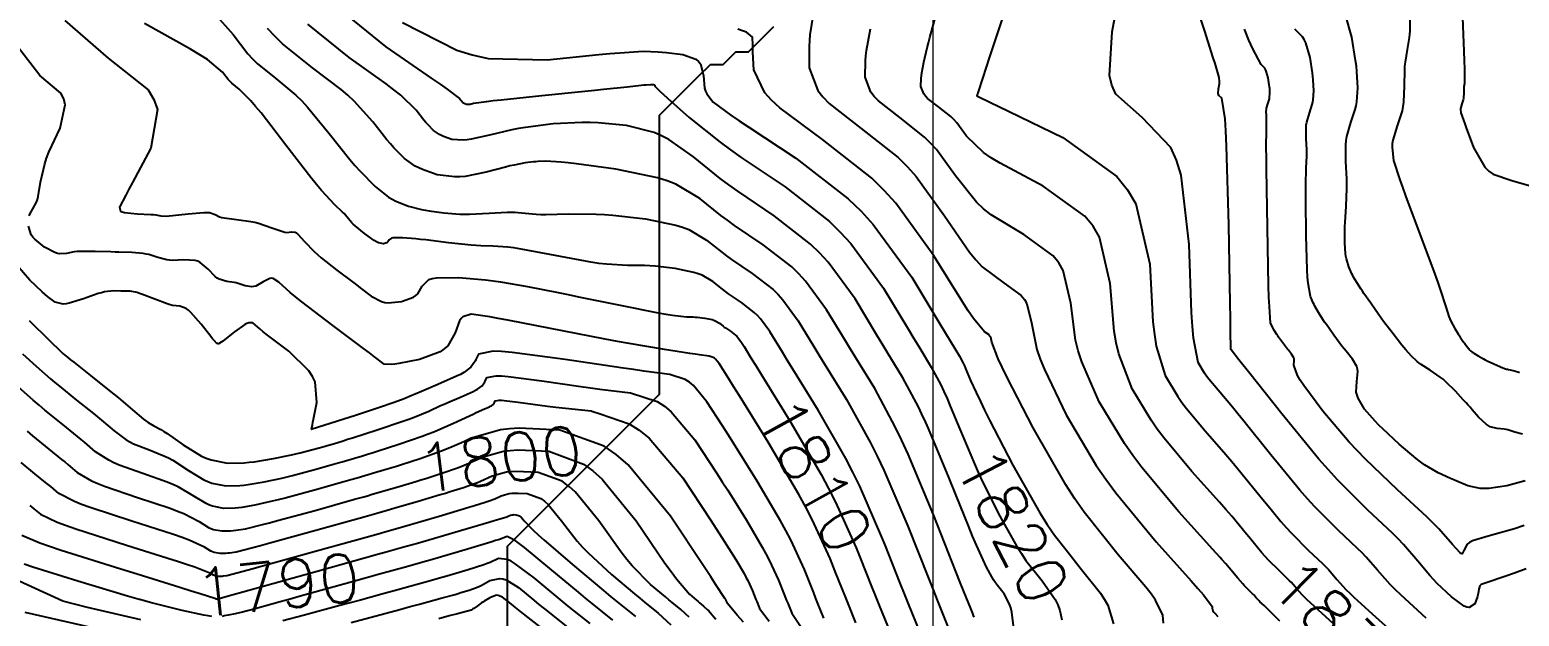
# Model space of a CAD drawing. Header units: metres. Extents: x 837117 to 838477, y 1189012 to 1191015.
# Drawn here: x 838005.3 to 838122.7, y 1189099 to 1189145.2 of the extents above; entities that cross this region are included whole.
import ezdxf

# ---------------------------------------------------------------- set-up
doc = ezdxf.new("R2010")
doc.units = ezdxf.units.M
doc.header["$LTSCALE"] = 0.3
doc.layers.add('COORD', color=7, linetype='Continuous', lineweight=20)
doc.layers.add('DRENAJE', color=5, linetype='Continuous', lineweight=25)
doc.layers.add('COTAS 10', color=1, linetype='Continuous')
doc.layers.add('COTAS INT', color=252, linetype='Continuous')
doc.styles.get("Standard").update_dxf_attribs({"font": 'simplex.shx'})

msp = doc.modelspace()

# ---------------------------------------------------------------- linework, layer by layer
at = {"layer": 'COORD'}
msp.add_line((838076.514, 1189013.872), (838076.514, 1191013.872), dxfattribs=at)
at = {"layer": 'COTAS 10'}
for points, elevation in [([(838029.222, 1189147.214), (838033.377, 1189143.86), (838036.965, 1189141.396), (838037.66, 1189140.911), (838038.226, 1189140.512), (838039.196, 1189139.784), (838039.313, 1189139.635), (838039.342, 1189139.601), (838039.37, 1189139.569), (838039.458, 1189139.48), (838039.548, 1189139.417), (838039.576, 1189139.402), (838039.607, 1189139.388), (838039.731, 1189139.345), (838039.9, 1189139.334), (838039.959, 1189139.339), (838040.022, 1189139.348), (838040.297, 1189139.411), (838041.308, 1189139.557), (838041.837, 1189139.618), (838042.474, 1189139.688), (838045.672, 1189140.018), (838049.076, 1189140.36), (838049.842, 1189140.438), (838050.532, 1189140.509), (838052.39, 1189140.706), (838053.5, 1189140.827), (838053.719, 1189140.85), (838053.9, 1189140.869), (838054.234, 1189140.898), (838054.321, 1189140.896), (838054.371, 1189140.892), (838054.465, 1189140.88), (838054.542, 1189140.852), (838054.557, 1189140.84), (838054.568, 1189140.825), (838054.585, 1189140.757), (838054.999, 1189140.33), (838055.26, 1189140.09), (838055.585, 1189139.797), (838057.291, 1189138.296), (838059.739, 1189136.33), (838060.532, 1189135.744), (838061.375, 1189135.14), (838064.837, 1189132.806), (838068.33, 1189130.091), (838069.193, 1189129.247), (838070.01, 1189128.363), (838072.586, 1189124.837), (838074.553, 1189121.577), (838074.986, 1189120.861), (838075.371, 1189120.227), (838076.359, 1189118.609), (838077.113, 1189117.195), (838077.351, 1189116.688), (838077.601, 1189116.132), (838077.853, 1189115.527), (838078.609, 1189113.707), (838079.754, 1189110.982), (838080.09, 1189110.236), (838080.435, 1189109.494), (838081.751, 1189106.848), (838083.097, 1189104.472), (838083.461, 1189103.901), (838083.821, 1189103.367), (838085.091, 1189101.751), (838086.115, 1189100.293), (838086.321, 1189099.858), (838086.494, 1189099.41), (838086.638, 1189098.681)], 1820), ([(838108.046, 1189098.359), (838106.849, 1189099.472), (838105.956, 1189100.284), (838105.759, 1189100.474), (838105.584, 1189100.649), (838105.135, 1189101.154), (838104.738, 1189101.616), (838104.596, 1189101.764), (838104.44, 1189101.921), (838103.759, 1189102.561), (838102.926, 1189103.391), (838102.673, 1189103.668), (838102.411, 1189103.966), (838101.387, 1189105.21), (838101.207, 1189105.428), (838100.038, 1189106.842), (838099.572, 1189107.384), (838099.065, 1189107.964), (838096.9, 1189110.385), (838094.699, 1189113.011), (838094.17, 1189113.721), (838093.675, 1189114.424), (838092.179, 1189116.9), (838091.143, 1189119.648), (838090.94, 1189120.522), (838090.772, 1189121.446), (838090.467, 1189125.189), (838089.615, 1189128.841), (838089.103, 1189129.706), (838088.471, 1189130.509), (838085.189, 1189132.88), (838081.788, 1189134.677), (838081.08, 1189135.117), (838080.474, 1189135.533), (838079.132, 1189136.824), (838078.38, 1189137.864), (838078.147, 1189138.121), (838077.902, 1189138.365), (838076.925, 1189139.132), (838076.075, 1189139.792), (838075.911, 1189139.967), (838075.777, 1189140.14), (838075.548, 1189140.737), (838075.564, 1189141.381), (838075.584, 1189141.583), (838075.61, 1189141.795), (838075.763, 1189142.647), (838076.034, 1189143.781), (838076.135, 1189144.171), (838076.247, 1189144.595), (838076.747, 1189146.398)], 1830), ([(838008.095, 1189145.925), (838011.5, 1189142.974), (838014.66, 1189140.465), (838015.115, 1189139.707), (838015.388, 1189138.922), (838014.857, 1189135.855), (838013.433, 1189133.169), (838013.144, 1189132.624), (838012.9, 1189132.164), (838012.396, 1189131.22), (838012.481, 1189130.905), (838012.609, 1189130.842), (838012.781, 1189130.789), (838013.78, 1189130.685), (838014.856, 1189130.641), (838015.077, 1189130.626), (838015.264, 1189130.61), (838015.665, 1189130.54), (838016.105, 1189130.514), (838016.317, 1189130.526), (838016.569, 1189130.545), (838017.806, 1189130.683), (838019.039, 1189130.794), (838019.289, 1189130.796), (838019.499, 1189130.787), (838019.926, 1189130.649), (838020.288, 1189130.456), (838020.457, 1189130.41), (838020.656, 1189130.368), (838021.624, 1189130.247), (838022.756, 1189130.087), (838023.06, 1189130.021), (838023.359, 1189129.945), (838024.401, 1189129.593), (838025.256, 1189129.292), (838025.436, 1189129.248), (838025.592, 1189129.222), (838025.951, 1189129.27), (838026.232, 1189129.253), (838026.339, 1189129.185), (838026.457, 1189129.089), (838026.988, 1189128.518), (838027.748, 1189127.715), (838028.012, 1189127.473), (838028.297, 1189127.224), (838029.52, 1189126.254), (838030.769, 1189125.315), (838031.072, 1189125.084), (838031.356, 1189124.867), (838032.225, 1189124.189), (838033.048, 1189123.764), (838033.303, 1189123.706), (838033.568, 1189123.673), (838034.624, 1189123.77), (838035.559, 1189124.117), (838035.75, 1189124.241), (838035.91, 1189124.378), (838036.24, 1189124.978), (838036.764, 1189125.5), (838037.046, 1189125.588), (838037.389, 1189125.652), (838039.123, 1189125.679), (838041.248, 1189125.489), (838041.837, 1189125.416), (838042.426, 1189125.334), (838044.557, 1189124.964), (838046.974, 1189124.475), (838047.743, 1189124.319), (838048.557, 1189124.153), (838051.858, 1189123.476), (838054.838, 1189122.887), (838055.449, 1189122.776), (838055.968, 1189122.688), (838057.069, 1189122.558), (838057.594, 1189122.555), (838057.75, 1189122.546), (838057.91, 1189122.535), (838058.527, 1189122.465), (838059.095, 1189122.348), (838059.226, 1189122.307), (838059.345, 1189122.262), (838059.675, 1189122.066), (838059.963, 1189121.834), (838060.054, 1189121.766), (838060.151, 1189121.697), (838060.541, 1189121.433), (838060.932, 1189121.129), (838061.029, 1189121.035), (838061.12, 1189120.936), (838061.408, 1189120.541), (838061.606, 1189120.219), (838062.149, 1189119.335), (838062.525, 1189118.724), (838062.976, 1189117.994), (838065.223, 1189114.356), (838067.684, 1189110.133), (838068.27, 1189109.033), (838068.815, 1189107.964), (838070.436, 1189104.356), (838070.751, 1189103.565), (838071.644, 1189101.315), (838071.928, 1189100.604), (838072.189, 1189099.95), (838072.951, 1189098.062)], 1810), ([(838123.154, 1189109.636), (838121.712, 1189109.247), (838120.284, 1189109.034), (838119.94, 1189109.023), (838119.617, 1189109.032), (838118.637, 1189109.24), (838117.771, 1189109.607), (838117.521, 1189109.718), (838117.266, 1189109.831), (838116.308, 1189110.272), (838115.233, 1189110.898), (838114.905, 1189111.129), (838114.563, 1189111.385), (838113.217, 1189112.516), (838111.929, 1189113.729), (838111.624, 1189114.036), (838111.34, 1189114.331), (838110.502, 1189115.292), (838109.985, 1189116.164), (838109.904, 1189116.402), (838109.85, 1189116.638), (838109.883, 1189117.481), (838109.958, 1189118.259), (838109.932, 1189118.454), (838109.886, 1189118.64), (838109.548, 1189119.241), (838109.038, 1189119.859), (838108.882, 1189120.057), (838108.721, 1189120.266), (838108.087, 1189121.118), (838107.49, 1189121.958), (838107.351, 1189122.16), (838107.224, 1189122.349), (838106.86, 1189122.92), (838106.588, 1189123.409), (838106.519, 1189123.545), (838106.451, 1189123.682), (838106.227, 1189124.182), (838106.049, 1189125.227), (838106.01, 1189125.707), (838105.976, 1189126.27), (838105.892, 1189128.994), (838105.861, 1189131.796), (838105.861, 1189132.409), (838105.865, 1189132.952), (838105.909, 1189134.321), (838105.948, 1189135.226), (838105.949, 1189135.476), (838105.946, 1189135.725), (838105.897, 1189136.622), (838105.889, 1189137.472), (838105.911, 1189137.691), (838105.945, 1189137.904), (838106.153, 1189138.617), (838106.377, 1189139.297), (838106.419, 1189139.49), (838106.453, 1189139.684), (838106.507, 1189140.4), (838106.46, 1189141.243), (838106.431, 1189141.518), (838106.395, 1189141.811), (838106.204, 1189143.016), (838105.876, 1189144.165), (838105.753, 1189144.422), (838105.617, 1189144.652), (838105.006, 1189145.262)], 1840), ([(838061.561, 1189098.504), (838061.078, 1189099.057), (838060.304, 1189099.955), (838060.286, 1189099.999), (838060.28, 1189100.014), (838060.273, 1189100.031), (838060.245, 1189100.102), (838060.203, 1189100.192), (838060.189, 1189100.22), (838060.173, 1189100.25), (838060.102, 1189100.369), (838059.396, 1189101.443), (838058.98, 1189102.073), (838058.467, 1189102.849), (838055.817, 1189106.855), (838052.485, 1189110.908), (838051.543, 1189111.713), (838050.593, 1189112.38), (838047.09, 1189113.644), (838043.888, 1189113.778), (838043.127, 1189113.733), (838042.421, 1189113.653), (838040.325, 1189113.066), (838038.619, 1189112.309), (838038.159, 1189112.121), (838037.703, 1189111.942), (838036.1, 1189111.375), (838034.608, 1189110.9), (838034.222, 1189110.779), (838033.847, 1189110.663), (838032.594, 1189110.282), (838031.74, 1189110.034), (838031.135, 1189109.858), (838030.632, 1189109.714), (838030.085, 1189109.56), (838027.752, 1189108.907), (838025.441, 1189108.281), (838024.909, 1189108.143), (838024.423, 1189108.021), (838023.059, 1189107.706), (838022.041, 1189107.539), (838021.773, 1189107.51), (838021.512, 1189107.488), (838020.62, 1189107.468), (838019.738, 1189107.634), (838019.484, 1189107.729), (838019.225, 1189107.844), (838018.251, 1189108.439), (838017.025, 1189109.157), (838016.607, 1189109.351), (838016.156, 1189109.543), (838014.241, 1189110.217), (838012.37, 1189110.882), (838011.947, 1189111.068), (838011.564, 1189111.254), (838010.52, 1189111.935), (838009.65, 1189112.679), (838009.376, 1189112.906), (838009.088, 1189113.142), (838007.927, 1189114.069), (838006.52, 1189115.218), (838006.076, 1189115.594), (838005.609, 1189115.995), (838003.728, 1189117.65)], 1800), ([(838051.274, 1189098.656), (838049.646, 1189099.961), (838049.124, 1189100.389), (838048.57, 1189100.846), (838046.316, 1189102.735), (838044.303, 1189104.384), (838043.902, 1189104.689), (838043.569, 1189104.928), (838042.934, 1189105.244), (838042.338, 1189105.022), (838042.03, 1189104.922), (838041.661, 1189104.805), (838039.811, 1189104.243), (838037.063, 1189103.443), (838036.128, 1189103.177), (838035.117, 1189102.89), (838032.895, 1189102.269), (838030.836, 1189101.693), (838026.742, 1189100.559), (838025.849, 1189100.312), (838025.061, 1189100.096), (838023.085, 1189099.557), (838021.973, 1189099.267), (838021.73, 1189099.206), (838021.514, 1189099.155), (838020.968, 1189099.04), (838020.636, 1189098.982), (838020.556, 1189098.966), (838020.481, 1189098.949)], 1790), ([(838019.685, 1189098.932), (838019.398, 1189098.98), (838019.054, 1189099.044), (838017.341, 1189099.406), (838014.815, 1189100.043), (838014, 1189100.27), (838013.958, 1189100.281), (838013.033, 1189100.544), (838009.127, 1189101.716), (838005.582, 1189102.839), (838004.885, 1189103.071)], 1790)]:
    msp.add_lwpolyline(points, dxfattribs=dict(at, elevation=elevation))
at = {"layer": 'COTAS INT'}
for points, elevation in [([(838115.358, 1189098.817), (838113.354, 1189100.638), (838112.912, 1189101.063), (838112.52, 1189101.455), (838111.513, 1189102.587), (838110.624, 1189103.624), (838110.305, 1189103.956), (838109.955, 1189104.308), (838108.429, 1189105.743), (838106.561, 1189107.604), (838105.994, 1189108.225), (838105.407, 1189108.892), (838103.11, 1189111.683), (838100.992, 1189114.343), (838100.517, 1189114.928), (838100.092, 1189115.447), (838098.96, 1189116.774), (838098.221, 1189117.655), (838098.044, 1189117.893), (838097.878, 1189118.129), (838097.376, 1189118.96), (838097.011, 1189120.883), (838096.932, 1189121.808), (838096.862, 1189122.903), (838096.689, 1189128.273), (838096.05, 1189133.748), (838095.686, 1189134.909), (838095.242, 1189135.917), (838092.965, 1189138.273), (838090.899, 1189140.134), (838090.589, 1189140.829), (838090.391, 1189141.603), (838090.622, 1189145.045), (838091.29, 1189148.723)], 1834), ([(838082.481, 1189147.67), (838080.954, 1189143.057), (838080.659, 1189142.167), (838080.42, 1189141.445), (838080.021, 1189140.235), (838079.991, 1189140.139), (838079.985, 1189140.119), (838079.979, 1189140.102), (838079.968, 1189140.063), (838079.963, 1189140.045), (838079.961, 1189140.037), (838079.958, 1189140.026), (838079.957, 1189140.018), (838079.956, 1189140.016), (838079.956, 1189140.007), (838079.958, 1189140.001), (838079.96, 1189140), (838079.961, 1189139.998), (838079.979, 1189139.984), (838079.984, 1189139.979), (838079.991, 1189139.969), (838081.029, 1189139.462), (838081.681, 1189139.146), (838082.49, 1189138.755), (838086.731, 1189136.708), (838090.988, 1189133.631), (838091.808, 1189132.591), (838092.473, 1189131.468), (838093.578, 1189126.731), (838093.817, 1189122.174), (838093.936, 1189121.165), (838094.077, 1189120.266), (838094.777, 1189117.93), (838095.776, 1189116.277), (838096.107, 1189115.807), (838096.46, 1189115.333), (838097.93, 1189113.579), (838099.578, 1189111.706), (838100.045, 1189111.156), (838100.515, 1189110.593), (838102.248, 1189108.447), (838103.133, 1189107.373), (838103.909, 1189106.429), (838104.334, 1189105.947), (838104.743, 1189105.498), (838106.094, 1189104.152), (838107.197, 1189103.115), (838107.45, 1189102.86), (838107.681, 1189102.62), (838108.324, 1189101.87), (838109.052, 1189101.052), (838109.335, 1189100.769), (838109.655, 1189100.461), (838111.104, 1189099.144), (838112.651, 1189097.752)], 1832), ([(838123.239, 1189102.703), (838122.316, 1189102.368), (838121.549, 1189102.094), (838120.071, 1189101.6), (838119.699, 1189101.462), (838119.63, 1189101.411), (838119.574, 1189101.355), (838119.494, 1189101.108), (838119.455, 1189100.758), (838119.426, 1189100.637), (838119.389, 1189100.506), (838119.188, 1189099.947), (838118.751, 1189099.647), (838118.565, 1189099.68), (838118.351, 1189099.763), (838117.343, 1189100.483), (838116.213, 1189101.552), (838115.922, 1189101.857), (838115.64, 1189102.164), (838114.703, 1189103.303), (838113.566, 1189104.628), (838113.159, 1189105.052), (838112.712, 1189105.502), (838110.764, 1189107.334), (838108.378, 1189109.711), (838107.655, 1189110.504), (838106.905, 1189111.356), (838103.971, 1189114.919), (838101.468, 1189118.094), (838100.605, 1189119.188), (838099.99, 1189119.968), (838099.982, 1189119.977), (838099.981, 1189119.979), (838099.979, 1189119.981), (838099.974, 1189119.99), (838099.945, 1189121.501), (838099.928, 1189122.451), (838099.907, 1189123.632), (838099.799, 1189129.815), (838099.634, 1189136.025), (838099.576, 1189137.222), (838099.514, 1189138.193), (838099.246, 1189139.815), (838099.025, 1189140.014), (838098.992, 1189140.089), (838098.97, 1189140.172), (838098.995, 1189140.541), (838099.067, 1189140.935), (838099.075, 1189141.033), (838099.079, 1189141.128), (838099.05, 1189141.431), (838098.834, 1189142.171), (838098.719, 1189142.541), (838098.581, 1189142.982), (838097.884, 1189145.17), (838096.976, 1189147.96)], 1836), ([(838118.153, 1189147.471), (838118.327, 1189143.527), (838118.355, 1189142.753), (838118.374, 1189142.116), (838118.373, 1189140.968), (838118.329, 1189140.699), (838118.321, 1189140.618), (838118.316, 1189140.534), (838118.314, 1189140.207), (838118.299, 1189139.869), (838118.285, 1189139.778), (838118.266, 1189139.688), (838118.164, 1189139.373), (838118.074, 1189139.074), (838118.063, 1189138.995), (838118.058, 1189138.917), (838118.091, 1189138.645), (838118.289, 1189138.067), (838118.388, 1189137.795), (838118.506, 1189137.474), (838119.092, 1189135.912), (838119.987, 1189134.373), (838120.3, 1189134.066), (838120.641, 1189133.812), (838122.108, 1189133.326), (838123.841, 1189132.823)], 1846), ([(838019.852, 1189146.522), (838021.359, 1189144.838), (838022.52, 1189143.294), (838022.876, 1189142.908), (838023.247, 1189142.54), (838024.709, 1189141.359), (838026.305, 1189140.048), (838026.76, 1189139.598), (838027.22, 1189139.11), (838028.928, 1189137.033), (838030.543, 1189134.977), (838030.944, 1189134.502), (838031.326, 1189134.067), (838032.539, 1189132.84), (838033.603, 1189132.016), (838033.891, 1189131.836), (838034.176, 1189131.678), (838035.181, 1189131.281), (838036.205, 1189131.043), (838036.502, 1189130.985), (838036.805, 1189130.93), (838037.947, 1189130.759), (838039.213, 1189130.664), (838039.593, 1189130.657), (838039.987, 1189130.659), (838041.517, 1189130.734), (838042.935, 1189130.815), (838043.257, 1189130.819), (838043.549, 1189130.817), (838044.35, 1189130.742), (838045.24, 1189130.657), (838045.588, 1189130.648), (838045.98, 1189130.644), (838047.764, 1189130.68), (838049.957, 1189130.666), (838050.607, 1189130.63), (838051.276, 1189130.581), (838053.849, 1189130.29), (838056.224, 1189129.803), (838056.768, 1189129.631), (838057.264, 1189129.442), (838058.645, 1189128.625), (838059.845, 1189127.657), (838060.226, 1189127.374), (838060.629, 1189127.084), (838062.259, 1189125.982), (838063.891, 1189124.714), (838064.294, 1189124.32), (838064.676, 1189123.907), (838065.88, 1189122.259), (838067.11, 1189120.232), (838067.509, 1189119.579), (838067.934, 1189118.887), (838069.677, 1189116.057), (838071.58, 1189112.645), (838072.105, 1189111.585), (838072.628, 1189110.476), (838074.513, 1189106.057), (838076.141, 1189101.955), (838076.503, 1189101.045), (838076.827, 1189100.234), (838077.676, 1189098.124)], 1814), ([(838067.06, 1189146.426), (838066.803, 1189144.808), (838066.761, 1189144.352), (838066.732, 1189143.891), (838066.733, 1189142.196), (838067.414, 1189140.417), (838067.813, 1189139.903), (838068.303, 1189139.38), (838070.835, 1189137.414), (838073.746, 1189135.127), (838074.476, 1189134.401), (838075.173, 1189133.635), (838077.414, 1189130.534), (838079.365, 1189127.674), (838079.88, 1189127.06), (838080.383, 1189126.523), (838082.105, 1189125.225), (838083.436, 1189124.263), (838083.693, 1189123.937), (838083.9, 1189123.586), (838084.246, 1189122.105), (838084.683, 1189119.988), (838084.948, 1189119.236), (838085.276, 1189118.413), (838086.982, 1189114.84), (838089.355, 1189110.849), (838090.104, 1189109.761), (838090.893, 1189108.68), (838094.074, 1189104.84), (838096.844, 1189101.751), (838097.374, 1189101.143), (838097.801, 1189100.643), (838098.485, 1189099.733), (838098.502, 1189099.554), (838098.507, 1189099.515), (838098.513, 1189099.48), (838098.536, 1189099.392), (838098.616, 1189099.288), (838098.657, 1189099.243), (838098.706, 1189099.191), (838098.951, 1189098.946)], 1826), ([(838122.951, 1189113.328), (838122.341, 1189113.471), (838121.794, 1189113.653), (838121.644, 1189113.688), (838121.493, 1189113.717), (838120.95, 1189113.765), (838120.396, 1189113.906), (838120.237, 1189113.993), (838120.077, 1189114.101), (838119.481, 1189114.666), (838118.985, 1189115.236), (838118.888, 1189115.347), (838118.809, 1189115.438), (838118.666, 1189115.598), (838118.494, 1189115.784), (838118.396, 1189115.891), (838118.277, 1189116.022), (838117.664, 1189116.695), (838116.899, 1189117.456), (838116.683, 1189117.642), (838116.467, 1189117.818), (838115.671, 1189118.364), (838114.953, 1189118.822), (838114.786, 1189118.942), (838114.631, 1189119.059), (838114.186, 1189119.458), (838113.747, 1189119.961), (838113.596, 1189120.143), (838113.433, 1189120.344), (838112.74, 1189121.226), (838111.998, 1189122.206), (838111.805, 1189122.469), (838111.617, 1189122.728), (838110.981, 1189123.634), (838110.448, 1189124.421), (838110.324, 1189124.605), (838110.211, 1189124.775), (838109.89, 1189125.268), (838109.64, 1189125.701), (838109.571, 1189125.833), (838109.503, 1189125.971), (838109.262, 1189126.513), (838109.067, 1189127.152), (838109.028, 1189127.35), (838108.996, 1189127.558), (838108.938, 1189128.387), (838108.946, 1189129.376), (838108.957, 1189129.684), (838108.971, 1189130.007), (838109.052, 1189131.3), (838109.112, 1189132.687), (838109.113, 1189133.069), (838109.108, 1189133.451), (838109.033, 1189134.825), (838109.021, 1189136.127), (838109.056, 1189136.463), (838109.106, 1189136.79), (838109.426, 1189137.882), (838109.768, 1189138.923), (838109.834, 1189139.218), (838109.886, 1189139.516), (838109.969, 1189140.612), (838109.897, 1189141.905), (838109.852, 1189142.326), (838109.796, 1189142.774), (838109.504, 1189144.62), (838109.002, 1189146.38)], 1842), ([(838075.48, 1189097.683), (838074.57, 1189099.941), (838074.257, 1189100.722), (838073.918, 1189101.572), (838072.702, 1189104.636), (838072.475, 1189105.206), (838070.722, 1189109.22), (838070.187, 1189110.309), (838069.632, 1189111.389), (838067.45, 1189115.206), (838065.455, 1189118.44), (838065.017, 1189119.152), (838064.629, 1189119.783), (838063.673, 1189121.354), (838063.644, 1189121.4), (838062.898, 1189122.421), (838062.661, 1189122.677), (838062.412, 1189122.922), (838061.4, 1189123.707), (838060.39, 1189124.391), (838060.14, 1189124.57), (838059.904, 1189124.746), (838059.16, 1189125.345), (838058.304, 1189125.852), (838057.997, 1189125.969), (838057.66, 1189126.076), (838056.188, 1189126.377), (838054.593, 1189126.558), (838054.179, 1189126.588), (838053.776, 1189126.61), (838052.416, 1189126.619), (838050.764, 1189126.709), (838050.176, 1189126.782), (838049.532, 1189126.877), (838046.733, 1189127.391), (838044.052, 1189127.904), (838043.481, 1189127.997), (838042.985, 1189128.068), (838041.812, 1189128.151), (838040.86, 1189128.157), (838040.504, 1189128.181), (838040.106, 1189128.214), (838038.333, 1189128.411), (838036.537, 1189128.628), (838036.125, 1189128.674), (838035.751, 1189128.713), (838034.706, 1189128.804), (838034.053, 1189128.809), (838033.925, 1189128.795), (838033.82, 1189128.774), (838033.635, 1189128.64), (838033.548, 1189128.483), (838033.506, 1189128.447), (838033.457, 1189128.414), (838033.211, 1189128.324), (838032.8, 1189128.405), (838032.645, 1189128.481), (838032.473, 1189128.58), (838031.703, 1189129.131), (838030.97, 1189129.737), (838030.822, 1189129.871), (838030.696, 1189129.99), (838030.438, 1189130.296), (838030.209, 1189130.592), (838030.101, 1189130.705), (838029.975, 1189130.831), (838029.362, 1189131.398), (838028.323, 1189132.519), (838027.928, 1189132.995), (838027.486, 1189133.542), (838025.506, 1189136.116), (838023.551, 1189138.643), (838023.126, 1189139.16), (838022.752, 1189139.599), (838021.82, 1189140.525), (838021.255, 1189140.982), (838021.112, 1189141.124), (838020.974, 1189141.273), (838020.525, 1189141.87), (838019.33, 1189142.849), (838018.722, 1189143.239), (838017.994, 1189143.682), (838014.364, 1189145.709)], 1812), ([(838079.746, 1189098.888), (838079.685, 1189099.031), (838079.63, 1189099.165), (838079.464, 1189099.567), (838078.933, 1189100.899), (838078.647, 1189101.619), (838078.302, 1189102.491), (838076.551, 1189106.908), (838074.535, 1189111.732), (838074.022, 1189112.862), (838073.527, 1189113.901), (838071.904, 1189116.908), (838070.413, 1189119.333), (838070.001, 1189120.007), (838069.591, 1189120.68), (838068.115, 1189123.119), (838066.454, 1189125.392), (838065.927, 1189125.962), (838065.371, 1189126.506), (838063.119, 1189128.257), (838060.868, 1189129.778), (838060.312, 1189130.178), (838059.786, 1189130.569), (838058.129, 1189131.904), (838056.223, 1189133.032), (838055.539, 1189133.293), (838054.788, 1189133.531), (838051.51, 1189134.203), (838048.401, 1189134.62), (838047.755, 1189134.698), (838047.204, 1189134.76), (838045.989, 1189134.845), (838045.372, 1189134.81), (838045.197, 1189134.795), (838045.019, 1189134.779), (838044.362, 1189134.703), (838043.484, 1189134.536), (838043.167, 1189134.462), (838042.818, 1189134.376), (838041.294, 1189133.966), (838039.648, 1189133.639), (838039.224, 1189133.606), (838038.813, 1189133.598), (838037.441, 1189133.774), (838036.261, 1189134.175), (838035.972, 1189134.309), (838035.698, 1189134.453), (838034.845, 1189135.053), (838034.007, 1189135.901), (838033.744, 1189136.201), (838033.466, 1189136.53), (838032.351, 1189137.95), (838030.889, 1189139.577), (838030.393, 1189140.036), (838029.858, 1189140.497), (838027.599, 1189142.193), (838025.238, 1189144.098), (838024.64, 1189144.692), (838024.066, 1189145.315)], 1816), ([(838082.9, 1189097.772), (838082.705, 1189099.286), (838082.624, 1189099.623), (838082.531, 1189099.925), (838082.096, 1189100.721), (838081.573, 1189101.386), (838081.425, 1189101.606), (838081.275, 1189101.841), (838080.721, 1189102.82), (838079.923, 1189104.556), (838079.62, 1189105.268), (838079.281, 1189106.082), (838078.313, 1189108.483), (838077.758, 1189109.857), (838076.134, 1189113.766), (838075.82, 1189114.467), (838075.731, 1189114.662), (838075.348, 1189115.479), (838074.131, 1189117.758), (838072.892, 1189119.78), (838072.494, 1189120.434), (838072.072, 1189121.129), (838070.351, 1189123.978), (838068.232, 1189126.878), (838067.56, 1189127.605), (838066.85, 1189128.299), (838063.978, 1189130.531), (838061.107, 1189132.472), (838060.398, 1189132.982), (838059.727, 1189133.481), (838057.614, 1189135.184), (838055.671, 1189136.554), (838055.107, 1189136.842), (838054.532, 1189137.092), (838052.359, 1189137.665), (838050.102, 1189137.876), (838049.474, 1189137.896), (838048.844, 1189137.9), (838046.558, 1189137.778), (838044.394, 1189137.505), (838043.842, 1189137.413), (838043.31, 1189137.315), (838041.559, 1189136.904), (838040.118, 1189136.573), (838039.782, 1189136.526), (838039.473, 1189136.499), (838038.586, 1189136.56), (838037.934, 1189136.782), (838037.774, 1189136.855), (838037.623, 1189136.935), (838037.152, 1189137.266), (838036.689, 1189137.735), (838036.543, 1189137.901), (838036.39, 1189138.082), (838035.773, 1189138.867), (838034.558, 1189140.045), (838034.027, 1189140.473), (838033.411, 1189140.947), (838030.488, 1189143.026), (838027.23, 1189145.656)], 1818), ([(838034.694, 1189145.767), (838038.972, 1189143.589), (838040.199, 1189143.219), (838041.446, 1189142.95), (838046.104, 1189142.819), (838050.172, 1189143.244), (838051.046, 1189143.326), (838051.811, 1189143.393), (838053.663, 1189143.504), (838054.834, 1189143.473), (838055.17, 1189143.449), (838055.51, 1189143.419), (838056.781, 1189143.257), (838057.821, 1189142.879), (838058.017, 1189142.712), (838058.173, 1189142.519), (838058.401, 1189141.597), (838058.499, 1189140.607), (838058.574, 1189140.369), (838058.668, 1189140.148), (838059.179, 1189139.483), (838060.569, 1189138.468), (838061.219, 1189138.025), (838061.983, 1189137.513), (838065.696, 1189135.08), (838069.809, 1189131.884), (838070.825, 1189130.89), (838071.788, 1189129.849), (838074.822, 1189125.696), (838077.033, 1189122.026), (838077.478, 1189121.289), (838077.85, 1189120.673), (838078.586, 1189119.46), (838078.879, 1189118.91), (838078.971, 1189118.714), (838079.068, 1189118.498), (838079.46, 1189117.556), (838079.9, 1189116.595), (838080.226, 1189115.882), (838080.56, 1189115.204), (838080.947, 1189114.433), (838082.781, 1189110.877), (838084.919, 1189107.103), (838085.497, 1189106.195), (838086.069, 1189105.347), (838086.982, 1189104.186), (838088.085, 1189102.781), (838089.692, 1189100.779), (838090.005, 1189100.287), (838090.263, 1189099.821), (838090.718, 1189098.366)], 1822), ([(838094.66, 1189098.41), (838094.602, 1189099.05), (838094.032, 1189100.232), (838093.69, 1189100.715), (838093.268, 1189101.265), (838091.08, 1189103.811), (838088.405, 1189107.159), (838087.676, 1189108.216), (838086.953, 1189109.328), (838084.383, 1189113.811), (838082.342, 1189117.795), (838081.952, 1189118.593), (838081.638, 1189119.259), (838081.135, 1189120.563), (838081.043, 1189120.959), (838080.987, 1189121.053), (838080.919, 1189121.14), (838080.563, 1189121.397), (838079.68, 1189122.445), (838079.279, 1189123.031), (838078.811, 1189123.745), (838076.555, 1189127.389), (838073.57, 1189131.521), (838072.641, 1189132.541), (838071.669, 1189133.508), (838067.79, 1189136.555), (838064.424, 1189139.04), (838063.775, 1189139.652), (838063.248, 1189140.232), (838062.369, 1189142.053), (838062.307, 1189143.425), (838062.297, 1189143.721), (838062.289, 1189143.982), (838062.283, 1189144.62), (838061.802, 1189145.02), (838061.494, 1189145.13), (838061.111, 1189145.24)], 1824), ([(838103.836, 1189098.561), (838103.442, 1189098.965), (838102.595, 1189099.8), (838102.256, 1189100.108), (838102.182, 1189100.18), (838102.116, 1189100.246), (838101.945, 1189100.437), (838101.795, 1189100.612), (838101.741, 1189100.668), (838101.682, 1189100.728), (838101.424, 1189100.97), (838101.109, 1189101.285), (838101.013, 1189101.39), (838100.914, 1189101.503), (838100.525, 1189101.974), (838099.825, 1189102.787), (838099.561, 1189103.092), (838099.246, 1189103.447), (838099.099, 1189103.612), (838098.552, 1189104.223), (838095.87, 1189107.191), (838092.938, 1189110.689), (838092.233, 1189111.635), (838091.574, 1189112.572), (838089.58, 1189115.87), (838088.21, 1189119.03), (838087.944, 1189119.879), (838087.728, 1189120.717), (838087.357, 1189123.647), (838086.758, 1189126.213), (838086.398, 1189126.822), (838085.953, 1189127.386), (838083.647, 1189129.053), (838081.085, 1189130.6), (838080.48, 1189131.089), (838079.92, 1189131.603), (838078.273, 1189133.679), (838076.777, 1189135.75), (838076.311, 1189136.261), (838075.824, 1189136.746), (838073.88, 1189138.273), (838072.189, 1189139.586), (838071.862, 1189139.935), (838071.595, 1189140.278), (838071.141, 1189141.467), (838071.172, 1189142.748), (838071.211, 1189143.15), (838071.264, 1189143.572), (838071.568, 1189145.268)], 1828), ([(838123.076, 1189106.115), (838122.309, 1189105.865), (838120.233, 1189105.277), (838119.005, 1189104.895), (838118.773, 1189104.774), (838118.588, 1189104.647), (838118.308, 1189104.133), (838118.19, 1189103.87), (838118.107, 1189103.901), (838118.002, 1189103.976), (838117.437, 1189104.624), (838116.341, 1189105.855), (838115.9, 1189106.299), (838115.4, 1189106.788), (838113.099, 1189108.924), (838110.562, 1189111.352), (838109.913, 1189112.024), (838109.288, 1189112.696), (838107.224, 1189115.121), (838105.708, 1189117.152), (838105.427, 1189117.576), (838105.207, 1189117.939), (838104.916, 1189118.747), (838104.954, 1189119.134), (838104.941, 1189119.231), (838104.918, 1189119.323), (838104.75, 1189119.622), (838104.496, 1189119.93), (838104.419, 1189120.028), (838104.339, 1189120.132), (838104.023, 1189120.556), (838103.726, 1189120.974), (838103.657, 1189121.074), (838103.594, 1189121.168), (838103.413, 1189121.453), (838103.278, 1189121.696), (838103.243, 1189121.764), (838103.209, 1189121.832), (838103.098, 1189122.081), (838102.996, 1189123.386), (838102.969, 1189124.121), (838102.941, 1189125.017), (838102.845, 1189129.6), (838102.776, 1189134.217), (838102.765, 1189135.135), (838102.759, 1189135.896), (838102.766, 1189137.342), (838102.784, 1189137.765), (838102.785, 1189137.882), (838102.783, 1189137.999), (838102.76, 1189138.419), (838102.757, 1189138.817), (838102.767, 1189138.919), (838102.783, 1189139.019), (838102.88, 1189139.353), (838102.985, 1189139.671), (838103.005, 1189139.761), (838103.021, 1189139.852), (838103.046, 1189140.187), (838103.024, 1189140.582), (838103.01, 1189140.711), (838102.993, 1189140.848), (838102.904, 1189141.412), (838102.751, 1189141.949), (838102.693, 1189142.07), (838102.629, 1189142.177), (838102.343, 1189142.463), (838101.686, 1189143.69), (838101.388, 1189144.391), (838101.039, 1189145.249)], 1838), ([(838114.077, 1189146.015), (838114.069, 1189145.102), (838114.049, 1189144.847), (838114.02, 1189144.59), (838113.853, 1189143.655), (838113.686, 1189142.642), (838113.658, 1189142.336), (838113.638, 1189142.019), (838113.632, 1189140.783), (838113.573, 1189139.504), (838113.519, 1189139.16), (838113.45, 1189138.821), (838113.064, 1189137.631), (838112.723, 1189136.503), (838112.682, 1189136.202), (838112.663, 1189135.907), (838112.79, 1189134.883), (838113.28, 1189133.378), (838113.491, 1189132.78), (838113.735, 1189132.103), (838116.03, 1189125.938), (838116.265, 1189125.284), (838116.466, 1189124.714), (838116.901, 1189123.359), (838117.135, 1189122.606), (838117.209, 1189122.416), (838117.287, 1189122.234), (838117.604, 1189121.642), (838117.904, 1189121.173), (838117.971, 1189121.068), (838118.032, 1189120.974), (838118.196, 1189120.727), (838118.323, 1189120.546), (838118.361, 1189120.494), (838118.4, 1189120.441), (838118.548, 1189120.245), (838118.687, 1189120.069), (838118.719, 1189120.029), (838118.749, 1189119.992), (838118.837, 1189119.892), (838118.974, 1189119.784), (838119.035, 1189119.743), (838119.105, 1189119.696), (838119.444, 1189119.489), (838119.879, 1189119.248), (838120.011, 1189119.18), (838120.148, 1189119.111), (838120.683, 1189118.861), (838121.157, 1189118.651), (838121.255, 1189118.608), (838121.34, 1189118.572), (838121.528, 1189118.496), (838121.69, 1189118.449), (838121.759, 1189118.432), (838121.837, 1189118.413), (838122.206, 1189118.326), (838122.572, 1189118.231), (838122.649, 1189118.206), (838122.715, 1189118.181)], 1844), ([(838005.291, 1189130.524), (838005.334, 1189130.664), (838005.581, 1189131.074), (838005.867, 1189131.602), (838005.934, 1189131.816), (838005.996, 1189132.06), (838006.177, 1189133.185), (838006.504, 1189134.638), (838006.658, 1189135.088), (838006.84, 1189135.559), (838007.725, 1189137.434), (838008.127, 1189139.293), (838008.005, 1189139.755), (838007.781, 1189140.193), (838006.126, 1189141.584), (838004.374, 1189143.873)], 1808), ([(838070.421, 1189098.44), (838069.809, 1189099.96), (838069.598, 1189100.486), (838069.37, 1189101.058), (838068.8, 1189102.494), (838068.398, 1189103.505), (838066.986, 1189106.582), (838066.481, 1189107.551), (838065.925, 1189108.572), (838063.505, 1189112.681), (838061.243, 1189116.335), (838060.788, 1189117.068), (838060.406, 1189117.68), (838059.646, 1189118.887), (838059.499, 1189119.062), (838059.356, 1189119.231), (838059.271, 1189119.3), (838059.184, 1189119.357), (838058.854, 1189119.467), (838058.106, 1189119.568), (838057.756, 1189119.62), (838057.344, 1189119.681), (838055.34, 1189119.986), (838052.545, 1189120.457), (838051.635, 1189120.622), (838050.665, 1189120.803), (838043.001, 1189122.3), (838042.235, 1189122.441), (838041.578, 1189122.556), (838040.111, 1189122.766), (838039.456, 1189122.573), (838039.311, 1189122.434), (838039.181, 1189122.258), (838038.844, 1189121.316), (838038.271, 1189120.274), (838037.993, 1189120.036), (838037.662, 1189119.819), (838036.036, 1189119.217), (838034.414, 1189118.881), (838034.085, 1189118.831), (838033.81, 1189118.801), (838033.25, 1189118.849), (838032.498, 1189119.419), (838032.101, 1189119.717), (838031.622, 1189120.076), (838029.209, 1189121.879), (838026.763, 1189123.742), (838026.262, 1189124.139), (838025.838, 1189124.484), (838024.946, 1189125.301), (838024.518, 1189125.598), (838024.387, 1189125.615), (838024.25, 1189125.603), (838023.711, 1189125.327), (838023.145, 1189124.998), (838022.991, 1189124.954), (838022.839, 1189124.931), (838022.3, 1189125.014), (838021.756, 1189125.198), (838021.599, 1189125.238), (838021.441, 1189125.272), (838020.849, 1189125.356), (838020.255, 1189125.534), (838020.095, 1189125.628), (838019.937, 1189125.742), (838019.384, 1189126.315), (838018.763, 1189126.853), (838018.562, 1189126.946), (838018.349, 1189127.013), (838017.473, 1189127.052), (838016.577, 1189127.008), (838016.35, 1189127.023), (838016.133, 1189127.051), (838015.424, 1189127.249), (838014.718, 1189127.477), (838014.501, 1189127.522), (838014.275, 1189127.561), (838013.384, 1189127.636), (838012.359, 1189127.665), (838012.05, 1189127.674), (838011.729, 1189127.683), (838010.475, 1189127.722), (838009.322, 1189127.722), (838009.064, 1189127.707), (838008.834, 1189127.685), (838008.223, 1189127.554), (838007.691, 1189127.528), (838007.51, 1189127.573), (838007.313, 1189127.641), (838006.481, 1189128.073), (838005.724, 1189128.681), (838005.575, 1189128.858), (838005.453, 1189129.04), (838005.234, 1189129.73)], 1808), ([(838067.892, 1189098.819), (838067.428, 1189099.97), (838067.268, 1189100.368), (838067.096, 1189100.801), (838066.36, 1189102.654), (838065.291, 1189104.984), (838064.908, 1189105.718), (838064.487, 1189106.491), (838062.654, 1189109.603), (838060.781, 1189112.612), (838060.336, 1189113.319), (838059.921, 1189113.973), (838058.688, 1189115.879), (838057.614, 1189117.153), (838057.3, 1189117.407), (838056.978, 1189117.619), (838055.756, 1189118.028), (838053.722, 1189118.289), (838052.888, 1189118.407), (838051.937, 1189118.546), (838047.526, 1189119.213), (838043.327, 1189119.762), (838042.51, 1189119.827), (838041.843, 1189119.854), (838040.681, 1189119.635), (838040.477, 1189119.192), (838040.414, 1189119.078), (838040.348, 1189118.967), (838040.086, 1189118.598), (838039.517, 1189118.177), (838039.257, 1189118.034), (838038.953, 1189117.879), (838037.485, 1189117.225), (838036.008, 1189116.609), (838035.698, 1189116.478), (838035.43, 1189116.364), (838034.82, 1189116.096), (838034.033, 1189115.803), (838033.653, 1189115.673), (838033.203, 1189115.522), (838030.995, 1189114.801), (838027.588, 1189113.704), (838027.586, 1189113.704), (838027.584, 1189113.703), (838027.58, 1189113.702), (838027.573, 1189113.7), (838027.571, 1189113.7), (838027.567, 1189113.699), (838027.553, 1189113.696), (838027.54, 1189113.698), (838027.538, 1189113.7), (838027.536, 1189113.703), (838027.536, 1189113.719), (838027.602, 1189114.055), (838027.642, 1189114.26), (838027.692, 1189114.512), (838027.951, 1189115.826), (838027.808, 1189117.435), (838027.605, 1189117.874), (838027.33, 1189118.309), (838025.743, 1189119.86), (838024.059, 1189121.133), (838023.723, 1189121.394), (838023.444, 1189121.615), (838022.903, 1189122.085), (838022.579, 1189122.106), (838022.435, 1189122.044), (838022.268, 1189121.954), (838021.471, 1189121.383), (838020.698, 1189120.775), (838020.547, 1189120.66), (838020.422, 1189120.569), (838020.2, 1189120.435), (838020.152, 1189120.451), (838020.139, 1189120.454), (838020.125, 1189120.457), (838020.074, 1189120.465), (838019.853, 1189120.7), (838019.732, 1189120.846), (838019.586, 1189121.028), (838018.842, 1189121.98), (838018.027, 1189122.92), (838017.835, 1189123.095), (838017.658, 1189123.232), (838017.141, 1189123.421), (838016.585, 1189123.47), (838016.383, 1189123.521), (838016.16, 1189123.587), (838015.184, 1189123.958), (838014.208, 1189124.342), (838013.986, 1189124.417), (838013.784, 1189124.477), (838013.23, 1189124.579), (838012.78, 1189124.592), (838012.644, 1189124.596), (838012.503, 1189124.6), (838011.951, 1189124.617), (838011.231, 1189124.532), (838010.983, 1189124.472), (838010.714, 1189124.396), (838009.57, 1189123.989), (838008.445, 1189123.637), (838008.19, 1189123.595), (838007.958, 1189123.578), (838007.32, 1189123.719), (838006.725, 1189124.169), (838006.519, 1189124.346), (838006.296, 1189124.545), (838005.342, 1189125.457), (838004.349, 1189126.61)], 1806), ([(838005.287, 1189122.291), (838006.883, 1189120.709), (838007.197, 1189120.398), (838007.456, 1189120.143), (838007.928, 1189119.683), (838008.331, 1189119.357), (838008.545, 1189119.187), (838008.805, 1189118.981), (838010.113, 1189117.95), (838011.594, 1189116.767), (838011.962, 1189116.466), (838012.312, 1189116.176), (838013.423, 1189115.227), (838014.284, 1189114.504), (838014.476, 1189114.358), (838014.648, 1189114.234), (838015.105, 1189113.982), (838015.657, 1189113.689), (838015.89, 1189113.54), (838016.158, 1189113.362), (838017.415, 1189112.472), (838018.854, 1189111.593), (838019.237, 1189111.422), (838019.613, 1189111.282), (838020.916, 1189111.037), (838022.234, 1189111.066), (838022.62, 1189111.099), (838023.016, 1189111.142), (838024.521, 1189111.389), (838025.952, 1189111.691), (838026.3, 1189111.77), (838026.627, 1189111.846), (838027.637, 1189112.104), (838028.418, 1189112.322), (838028.601, 1189112.374), (838028.769, 1189112.422), (838029.257, 1189112.564), (838030.024, 1189112.803), (838030.368, 1189112.912), (838030.77, 1189113.04), (838032.697, 1189113.659), (838034.721, 1189114.337), (838035.184, 1189114.502), (838035.604, 1189114.658), (838036.77, 1189115.14), (838037.704, 1189115.567), (838037.977, 1189115.689), (838038.258, 1189115.811), (838039.325, 1189116.264), (838040.253, 1189116.677), (838040.446, 1189116.775), (838040.61, 1189116.866), (838040.97, 1189117.132), (838041.135, 1189117.365), (838041.177, 1189117.435), (838041.217, 1189117.507), (838041.346, 1189117.787), (838042.081, 1189117.926), (838042.503, 1189117.909), (838043.02, 1189117.868), (838045.675, 1189117.52), (838048.737, 1189117.071), (838049.51, 1189116.965), (838050.251, 1189116.869), (838052.658, 1189116.588), (838054.772, 1189115.881), (838055.329, 1189115.515), (838055.872, 1189115.075), (838057.731, 1189112.871), (838059.437, 1189110.265), (838059.884, 1189109.571), (838060.32, 1189108.889), (838061.803, 1189106.525), (838063.049, 1189104.411), (838063.335, 1189103.886), (838063.595, 1189103.387), (838064.321, 1189101.803), (838064.821, 1189100.545), (838064.939, 1189100.25), (838065.047, 1189099.979), (838065.362, 1189099.197), (838066.098, 1189098.089)], 1804), ([(838004.747, 1189119.656), (838005.828, 1189118.667), (838006.97, 1189117.676), (838007.311, 1189117.39), (838007.662, 1189117.1), (838009.02, 1189116.009), (838010.341, 1189114.954), (838010.669, 1189114.686), (838010.981, 1189114.428), (838011.972, 1189113.581), (838012.924, 1189112.879), (838013.211, 1189112.713), (838013.509, 1189112.558), (838014.673, 1189112.1), (838015.906, 1189111.616), (838016.249, 1189111.446), (838016.592, 1189111.259), (838017.833, 1189110.455), (838019.04, 1189109.719), (838019.361, 1189109.575), (838019.676, 1189109.458), (838020.768, 1189109.253), (838021.873, 1189109.277), (838022.197, 1189109.304), (838022.528, 1189109.341), (838023.79, 1189109.548), (838025.187, 1189109.856), (838025.604, 1189109.957), (838026.034, 1189110.064), (838027.694, 1189110.505), (838029.252, 1189110.941), (838029.616, 1189111.044), (838029.952, 1189111.14), (838030.925, 1189111.423), (838031.543, 1189111.613), (838031.936, 1189111.733), (838032.295, 1189111.846), (838032.689, 1189111.97), (838034.399, 1189112.517), (838036.239, 1189113.152), (838036.714, 1189113.332), (838037.176, 1189113.513), (838037.4, 1189113.611), (838038.72, 1189114.184), (838039.977, 1189114.771), (838040.257, 1189114.9), (838040.507, 1189115.013), (838041.165, 1189115.302), (838041.554, 1189115.475), (838041.634, 1189115.516), (838041.703, 1189115.554), (838041.854, 1189115.666), (838041.923, 1189115.763), (838041.957, 1189115.823), (838042.011, 1189115.94), (838042.319, 1189115.998), (838042.495, 1189115.991), (838042.712, 1189115.974), (838043.823, 1189115.828), (838045.536, 1189115.596), (838046.132, 1189115.524), (838046.78, 1189115.448), (838049.56, 1189115.148), (838049.614, 1189115.131), (838050.279, 1189114.908), (838052.566, 1189114.142), (838053.357, 1189113.622), (838054.131, 1189112.996), (838056.774, 1189109.863), (838058.952, 1189106.557), (838059.432, 1189105.822), (838059.858, 1189105.166), (838060.953, 1189103.447), (838061.611, 1189102.33), (838061.762, 1189102.053), (838061.899, 1189101.789), (838062.283, 1189100.953), (838062.547, 1189100.288), (838062.609, 1189100.132), (838062.666, 1189099.989), (838062.833, 1189099.576), (838063.588, 1189098.573)], 1802), ([(838005.116, 1189113.552), (838005.546, 1189113.186), (838006.833, 1189112.128), (838007.834, 1189111.329), (838008.083, 1189111.126), (838008.319, 1189110.93), (838009.069, 1189110.288), (838010.204, 1189109.629), (838010.682, 1189109.423), (838011.231, 1189109.206), (838013.809, 1189108.334), (838016.405, 1189107.469), (838016.966, 1189107.256), (838017.459, 1189107.055), (838018.669, 1189106.422), (838019.41, 1189105.97), (838019.607, 1189105.882), (838019.801, 1189105.81), (838020.472, 1189105.684), (838021.15, 1189105.698), (838021.349, 1189105.715), (838021.553, 1189105.738), (838022.328, 1189105.865), (838023.659, 1189106.186), (838024.213, 1189106.33), (838024.848, 1189106.499), (838027.809, 1189107.309), (838030.919, 1189108.179), (838031.647, 1189108.385), (838031.935, 1189108.467), (838032.318, 1189108.576), (838034.262, 1189109.141), (838035.759, 1189109.593), (838036.149, 1189109.713), (838036.527, 1189109.83), (838037.802, 1189110.233), (838039.032, 1189110.668), (838039.381, 1189110.805), (838039.735, 1189110.949), (838041.044, 1189111.53), (838042.651, 1189111.981), (838043.193, 1189112.042), (838043.776, 1189112.077), (838046.233, 1189111.974), (838048.948, 1189110.962), (838049.695, 1189110.423), (838050.44, 1189109.773), (838050.65, 1189109.516), (838053.111, 1189106.489), (838055.37, 1189103.158), (838055.854, 1189102.477), (838056.278, 1189101.9), (838057.301, 1189100.689), (838057.853, 1189100.225), (838057.981, 1189100.119), (838058.097, 1189100.023), (838058.426, 1189099.758), (838058.729, 1189099.479), (838058.828, 1189099.374), (838058.935, 1189099.258), (838059.378, 1189098.739)], 1798), ([(838057.284, 1189098.887), (838056.638, 1189099.482), (838055.935, 1189100.049), (838055.686, 1189100.255), (838055.414, 1189100.481), (838054.233, 1189101.473), (838052.798, 1189102.927), (838052.365, 1189103.446), (838051.916, 1189104.014), (838050.167, 1189106.483), (838048.306, 1189108.77), (838047.853, 1189109.168), (838047.788, 1189109.224), (838047.268, 1189109.599), (838045.376, 1189110.303), (838043.665, 1189110.375), (838043.259, 1189110.351), (838042.881, 1189110.308), (838041.762, 1189109.995), (838040.85, 1189109.59), (838040.604, 1189109.489), (838040.361, 1189109.394), (838039.504, 1189109.091), (838038.446, 1189108.759), (838038.075, 1189108.646), (838037.671, 1189108.523), (838035.931, 1189108), (838034.027, 1189107.447), (838033.501, 1189107.294), (838032.663, 1189107.055), (838031.753, 1189106.798), (838027.866, 1189105.711), (838024.254, 1189104.716), (838023.517, 1189104.517), (838022.895, 1189104.35), (838021.597, 1189104.023), (838021.065, 1189103.936), (838020.926, 1189103.921), (838020.789, 1189103.909), (838020.323, 1189103.899), (838019.863, 1189103.986), (838019.731, 1189104.035), (838019.595, 1189104.096), (838019.087, 1189104.406), (838017.892, 1189104.952), (838017.325, 1189105.161), (838016.654, 1189105.396), (838013.377, 1189106.451), (838010.092, 1189107.529), (838009.417, 1189107.778), (838008.844, 1189108.005), (838007.618, 1189108.642), (838006.988, 1189109.181), (838006.789, 1189109.345), (838006.581, 1189109.516), (838005.74, 1189110.188), (838004.658, 1189111.076)], 1796), ([(838005.327, 1189107.704), (838005.496, 1189107.565), (838005.657, 1189107.432), (838006.167, 1189106.996), (838007.484, 1189106.38), (838008.152, 1189106.133), (838008.953, 1189105.853), (838012.945, 1189104.569), (838016.619, 1189103.413), (838016.904, 1189103.322), (838017.683, 1189103.067), (838018.326, 1189102.85), (838019.505, 1189102.389), (838019.78, 1189102.221), (838019.854, 1189102.188), (838019.926, 1189102.162), (838020.175, 1189102.115), (838020.428, 1189102.12), (838020.502, 1189102.126), (838020.578, 1189102.135), (838020.866, 1189102.182), (838022.131, 1189102.515), (838022.822, 1189102.703), (838023.661, 1189102.934), (838027.923, 1189104.112), (838030.781, 1189104.912), (838032.586, 1189105.416), (838033.679, 1189105.726), (838034.685, 1189106.012), (838037.599, 1189106.86), (838039.583, 1189107.453), (838040.002, 1189107.579), (838040.365, 1189107.689), (838041.206, 1189107.949), (838041.689, 1189108.12), (838041.827, 1189108.174), (838041.966, 1189108.23), (838042.48, 1189108.459), (838042.735, 1189108.531), (838043.112, 1189108.636), (838043.325, 1189108.66), (838043.554, 1189108.674), (838043.805, 1189108.664), (838044.519, 1189108.633), (838045.587, 1189108.235), (838045.88, 1189108.024), (838046.173, 1189107.768), (838047.223, 1189106.478), (838048.462, 1189104.87), (838048.875, 1189104.415), (838049.317, 1189103.955), (838051.165, 1189102.256), (838052.974, 1189100.737), (838053.391, 1189100.39), (838053.773, 1189100.075), (838054.85, 1189099.207), (838055.84, 1189098.295)], 1794), ([(838004.716, 1189105.35), (838006.124, 1189104.755), (838006.888, 1189104.488), (838007.814, 1189104.177), (838012.513, 1189102.686), (838013.786, 1189102.292), (838017.153, 1189101.249), (838018.042, 1189100.972), (838018.76, 1189100.747), (838019.923, 1189100.373), (838019.966, 1189100.347), (838019.988, 1189100.337), (838020.027, 1189100.33), (838020.067, 1189100.331), (838020.078, 1189100.332), (838020.09, 1189100.333), (838020.135, 1189100.341), (838021.367, 1189100.68), (838022.126, 1189100.89), (838023.068, 1189101.151), (838027.98, 1189102.514), (838032.728, 1189103.842), (838033.42, 1189104.035), (838034.694, 1189104.396), (838035.868, 1189104.73), (838039.267, 1189105.719), (838041.495, 1189106.383), (838041.929, 1189106.513), (838042.284, 1189106.619), (838042.908, 1189106.807), (838043.018, 1189106.846), (838043.049, 1189106.858), (838043.081, 1189106.871), (838043.198, 1189106.923), (838043.342, 1189106.963), (838043.391, 1189106.969), (838043.443, 1189106.972), (838043.663, 1189106.963), (838043.906, 1189106.872), (838043.973, 1189106.824), (838044.039, 1189106.766), (838044.279, 1189106.472), (838045.009, 1189105.727), (838045.385, 1189105.384), (838045.837, 1189104.982), (838048.098, 1189103.039), (838050.534, 1189100.992), (838051.097, 1189100.525), (838051.611, 1189100.102), (838053.062, 1189098.931)], 1792), ([(838049.486, 1189098.381), (838047.763, 1189099.751), (838047.285, 1189100.139), (838046.806, 1189100.531), (838045.071, 1189101.976), (838043.582, 1189103.105), (838043.258, 1189103.297), (838042.972, 1189103.437), (838042.258, 1189103.505), (838041.611, 1189103.205), (838041.367, 1189103.112), (838041.096, 1189103.014), (838039.883, 1189102.627), (838038.182, 1189102.132), (838037.603, 1189101.967), (838036.977, 1189101.789), (838034.327, 1189101.048), (838033.061, 1189100.699), (838031.385, 1189100.237), (838030.576, 1189100.015), (838029.768, 1189099.795), (838026.871, 1189099.013), (838025.275, 1189098.597)], 1788), ([(838014.078, 1189098.678), (838009.876, 1189099.657), (838008.866, 1189099.908), (838007.922, 1189100.15), (838002.294, 1189102.733)], 1788), ([(838030.657, 1189098.47), (838034.475, 1189099.495), (838035.302, 1189099.718), (838036.028, 1189099.915), (838037.818, 1189100.403), (838038.837, 1189100.688), (838039.078, 1189100.756), (838039.301, 1189100.82), (838039.955, 1189101.01), (838040.531, 1189101.223), (838040.704, 1189101.301), (838040.884, 1189101.388), (838041.582, 1189101.767), (838042.376, 1189101.946), (838042.615, 1189101.906), (838042.862, 1189101.827), (838043.827, 1189101.218), (838045.041, 1189100.215), (838045.446, 1189099.889), (838045.88, 1189099.541), (838047.698, 1189098.105)], 1786), ([(838045.91, 1189097.83), (838043.998, 1189099.33), (838043.607, 1189099.639), (838043.276, 1189099.9), (838042.583, 1189100.459), (838042.246, 1189100.609), (838042.141, 1189100.613), (838042.03, 1189100.602), (838041.585, 1189100.425), (838041.137, 1189100.153), (838041.025, 1189100.081), (838040.917, 1189100.011), (838040.571, 1189099.767), (838040.307, 1189099.576), (838040.252, 1189099.538), (838040.205, 1189099.506), (838040.097, 1189099.445), (838039.03, 1189099.157), (838038.378, 1189098.982), (838037.57, 1189098.765)], 1784), ([(838004.937, 1189099.27), (838010.816, 1189097.949)], 1786)]:
    msp.add_lwpolyline(points, dxfattribs=dict(at, elevation=elevation))
at = {"layer": 'DRENAJE'}
msp.add_polyline3d([(838063.925, 1189145.441, 0), (838062.926, 1189144.441, 0), (838061.926, 1189143.441, 0), (838060.926, 1189143.441, 0), (838059.927, 1189142.442, 0), (838058.927, 1189142.442, 0), (838057.927, 1189141.442, 0), (838056.928, 1189140.442, 0), (838055.928, 1189139.443, 0), (838054.928, 1189138.443, 0), (838054.928, 1189116.45, 0), (838053.929, 1189115.451, 0), (838052.929, 1189114.451, 0), (838051.929, 1189113.451, 0), (838050.93, 1189112.452, 0), (838049.93, 1189111.452, 0), (838048.93, 1189110.452, 0), (838047.931, 1189109.453, 0), (838046.931, 1189108.453, 0), (838045.931, 1189107.453, 0), (838043.932, 1189105.454, 0), (838042.932, 1189104.454, 0), (838042.932, 1189093.458, 0)], dxfattribs=at)

# ---------------------------------------------------------------- texts
at = {"layer": 'COTAS 10', "char_height": 3.8, "attachment_point": 7}
for s, insert, rotation in [('1810', (838062.361, 1189114.898, 1810), 298.77387), ('1800', (838036.132, 1189108.666, 1800), 7.09262), ('1820', (838078.057, 1189111.027, 1820), 297.54702), ('1790', (838018.575, 1189098.844, 1790), 6.04233), ('1830', (838102.753, 1189101.225, 1830), 315.29363)]:
    msp.add_mtext(s, dxfattribs=dict(at, insert=insert, rotation=rotation))

doc.saveas('drawing.dxf')
